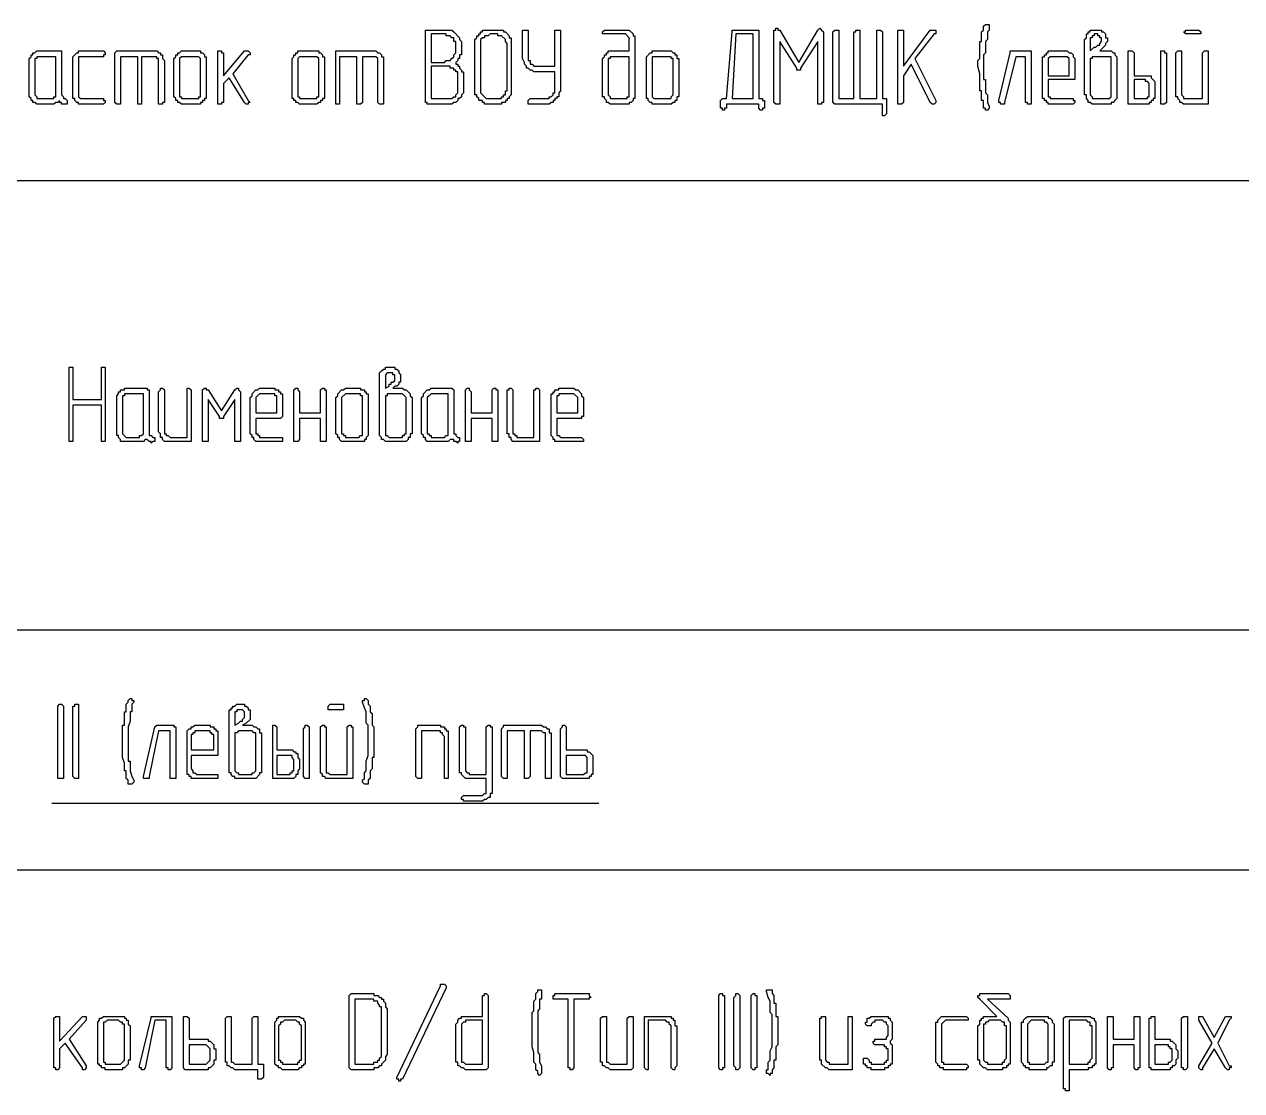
# Model space of a CAD drawing. Header units: millimetres. Extents: x 1 to 1188, y 1 to 840.
# Drawn here: x 1097.26 to 1137.83, y 353.83 to 389.39 of the extents above; entities that cross this region are included whole.
import ezdxf

# ---------------------------------------------------------------- set-up
doc = ezdxf.new("R2010")
doc.units = ezdxf.units.MM
doc.layers.add('GEOMETRY', color=7, linetype='Continuous')

msp = doc.modelspace()

# ---------------------------------------------------------------- linework, layer by layer
at = {"layer": 'GEOMETRY'}
for points in [[(1110.748, 386.722), (1110.685, 386.722), (1110.685, 386.785), (1110.622, 386.785), (1110.622, 389.198), (1111.51, 389.198), (1111.575, 389.135), (1111.765, 388.944), (1111.765, 388.881), (1111.829, 388.818), (1111.829, 388.373), (1111.765, 388.373), (1111.765, 388.246), (1111.702, 388.246), (1111.702, 388.182), (1111.639, 388.119), (1111.639, 388.056), (1111.702, 388.056), (1111.702, 387.992), (1111.765, 387.992), (1111.765, 387.929), (1111.829, 387.865), (1111.829, 387.802), (1111.892, 387.802), (1111.892, 387.103), (1111.829, 387.04), (1111.829, 386.977), (1111.765, 386.913), (1111.702, 386.913), (1111.702, 386.848), (1111.639, 386.785), (1111.575, 386.785), (1111.51, 386.722)], [(1113.48, 387.23), (1113.48, 387.04), (1113.416, 386.977), (1113.416, 386.913), (1113.353, 386.913), (1113.353, 386.848), (1113.289, 386.848), (1113.289, 386.785), (1113.163, 386.785), (1113.163, 386.722), (1112.591, 386.722), (1112.591, 386.785), (1112.527, 386.785), (1112.527, 386.848), (1112.401, 386.848), (1112.401, 386.913), (1112.336, 386.977), (1112.336, 387.04), (1112.273, 387.04), (1112.273, 388.881), (1112.336, 388.944), (1112.336, 389.008), (1112.401, 389.008), (1112.401, 389.071), (1112.464, 389.071), (1112.464, 389.135), (1112.527, 389.135), (1112.527, 389.198), (1113.226, 389.198), (1113.226, 389.135), (1113.289, 389.135), (1113.416, 389.008), (1113.416, 388.944), (1113.48, 388.944)], [(1114.94, 387.802), (1114.242, 387.802), (1114.178, 387.865), (1114.115, 387.865), (1114.052, 387.929), (1113.988, 387.929), (1113.988, 387.992), (1113.923, 388.056), (1113.923, 388.119), (1113.86, 388.246), (1113.86, 389.198), (1114.052, 389.198), (1114.052, 388.182), (1114.115, 388.182), (1114.115, 388.056), (1114.178, 388.056), (1114.242, 387.992), (1114.94, 387.992), (1114.94, 389.198), (1115.131, 389.198), (1115.131, 387.167), (1115.067, 387.103), (1115.067, 386.977), (1115.004, 386.977), (1115.004, 386.913), (1114.94, 386.913), (1114.94, 386.848), (1114.877, 386.848), (1114.877, 386.785), (1114.814, 386.785), (1114.75, 386.722), (1114.052, 386.722), (1114.052, 386.848), (1114.115, 386.913), (1114.75, 386.913), (1114.75, 386.977), (1114.814, 386.977), (1114.877, 387.04), (1114.877, 387.103), (1114.94, 387.103)], [(1117.417, 388.501), (1117.417, 388.944), (1117.29, 389.071), (1116.528, 389.071), (1116.528, 389.135), (1116.591, 389.198), (1117.417, 389.198), (1117.544, 389.071), (1117.544, 389.008), (1117.607, 389.008), (1117.607, 386.913), (1117.544, 386.913), (1117.544, 386.848), (1117.48, 386.785), (1117.417, 386.785), (1117.417, 386.722), (1116.781, 386.722), (1116.718, 386.785), (1116.655, 386.785), (1116.655, 386.848), (1116.591, 386.913), (1116.591, 386.977), (1116.528, 386.977), (1116.528, 388.246), (1116.591, 388.309), (1116.591, 388.373), (1116.655, 388.373), (1116.655, 388.436), (1116.718, 388.436), (1116.718, 388.501)], [(1121.798, 386.913), (1121.861, 386.913), (1121.861, 386.848), (1121.926, 386.848), (1121.926, 386.595), (1121.861, 386.595), (1121.861, 386.531), (1121.798, 386.531), (1121.734, 386.595), (1121.734, 386.722), (1120.655, 386.722), (1120.655, 386.595), (1120.592, 386.595), (1120.592, 386.531), (1120.528, 386.531), (1120.528, 386.595), (1120.465, 386.595), (1120.465, 386.848), (1120.528, 386.913), (1120.655, 386.913), (1120.845, 389.135), (1120.845, 389.198), (1121.734, 389.198), (1121.734, 386.913)], [(1123.894, 386.785), (1123.83, 386.785), (1123.83, 386.722), (1123.703, 386.722), (1123.703, 388.818), (1123.131, 387.929), (1123.131, 387.865), (1123.005, 387.865), (1123.005, 387.929), (1122.433, 388.818), (1122.433, 386.722), (1122.306, 386.722), (1122.243, 386.785), (1122.243, 389.198), (1122.306, 389.198), (1122.306, 389.263), (1122.369, 389.263), (1122.369, 389.198), (1122.433, 389.198), (1123.068, 388.119), (1123.703, 389.198), (1123.767, 389.263), (1123.83, 389.198), (1123.894, 389.135)], [(1125.671, 386.913), (1125.671, 389.198), (1125.798, 389.198), (1125.863, 389.135), (1125.863, 386.913), (1125.989, 386.913), (1125.989, 386.405), (1125.926, 386.341), (1125.863, 386.341), (1125.863, 386.722), (1124.275, 386.722), (1124.21, 386.785), (1124.21, 389.135), (1124.275, 389.198), (1124.402, 389.198), (1124.402, 386.913), (1124.909, 386.913), (1124.909, 389.135), (1124.973, 389.135), (1124.973, 389.198), (1125.101, 389.198), (1125.101, 386.913)], [(1126.56, 387.675), (1126.56, 386.785), (1126.497, 386.722), (1126.37, 386.722), (1126.37, 389.198), (1126.56, 389.198), (1126.56, 387.992), (1127.45, 389.198), (1127.64, 389.198), (1127.64, 389.071), (1127.577, 389.071), (1126.942, 388.246), (1127.64, 386.848), (1127.64, 386.785), (1127.577, 386.722), (1127.514, 386.722), (1127.45, 386.785), (1126.815, 388.056)], [(1129.418, 386.658), (1129.418, 386.595), (1129.355, 386.531), (1129.291, 386.531), (1129.291, 386.595), (1129.228, 386.595), (1129.228, 386.848), (1129.164, 386.848), (1129.164, 387.167), (1129.101, 387.167), (1129.101, 387.739), (1129.038, 387.992), (1129.038, 388.182), (1129.101, 388.246), (1129.101, 388.818), (1129.164, 388.818), (1129.164, 389.135), (1129.228, 389.198), (1129.228, 389.326), (1129.291, 389.389), (1129.418, 389.389), (1129.418, 389.198), (1129.355, 389.135), (1129.355, 388.881), (1129.291, 388.818), (1129.291, 388.436), (1129.228, 388.373), (1129.228, 387.547), (1129.291, 387.547), (1129.291, 387.103), (1129.355, 387.04), (1129.355, 386.785)], [(1133.102, 388.501), (1133.482, 388.501), (1133.545, 388.436), (1133.609, 388.436), (1133.609, 388.373), (1133.672, 388.309), (1133.672, 386.913), (1133.609, 386.848), (1133.545, 386.785), (1133.482, 386.785), (1133.482, 386.722), (1132.847, 386.722), (1132.783, 386.785), (1132.72, 386.785), (1132.72, 386.848), (1132.656, 386.913), (1132.656, 387.04), (1132.593, 387.04), (1132.593, 388.881), (1132.656, 388.944), (1132.656, 389.071), (1132.72, 389.071), (1132.72, 389.135), (1132.783, 389.135), (1132.783, 389.198), (1133.165, 389.198), (1133.165, 389.135), (1133.228, 389.135), (1133.292, 389.071), (1133.292, 388.944), (1133.355, 388.944), (1133.355, 388.818), (1133.292, 388.754), (1133.292, 388.691)], [(1136.34, 389.071), (1135.958, 389.071), (1135.895, 389.135), (1135.958, 389.135), (1135.958, 389.198), (1136.403, 389.198), (1136.467, 389.135), (1136.467, 389.071)], [(1110.813, 388.119), (1111.257, 388.119), (1111.32, 388.182), (1111.447, 388.182), (1111.51, 388.246), (1111.575, 388.309), (1111.575, 388.373), (1111.639, 388.436), (1111.639, 388.818), (1111.575, 388.818), (1111.575, 388.944), (1111.51, 388.944), (1111.447, 389.008), (1111.32, 389.008), (1111.32, 389.071), (1110.813, 389.071)], [(1113.353, 387.23), (1113.353, 388.754), (1113.289, 388.818), (1113.289, 388.881), (1113.163, 389.008), (1113.035, 389.008), (1113.035, 389.071), (1112.781, 389.071), (1112.718, 389.008), (1112.591, 389.008), (1112.591, 388.944), (1112.527, 388.944), (1112.464, 388.881), (1112.464, 387.103), (1112.654, 386.913), (1113.163, 386.913), (1113.163, 386.977), (1113.226, 386.977), (1113.226, 387.04), (1113.289, 387.04), (1113.289, 387.167), (1113.353, 387.167)], [(1120.845, 386.913), (1121.544, 386.913), (1121.544, 389.071), (1120.972, 389.071)], [(1132.783, 388.501), (1132.91, 388.627), (1132.973, 388.627), (1133.038, 388.691), (1133.102, 388.691), (1133.102, 388.754), (1133.165, 388.818), (1133.165, 388.944), (1133.102, 388.944), (1133.102, 389.008), (1133.038, 389.008), (1133.038, 389.071), (1132.91, 389.071), (1132.91, 389.008), (1132.847, 389.008), (1132.847, 388.944), (1132.783, 388.944)], [(1098.62, 386.913), (1098.684, 386.848), (1098.684, 386.722), (1098.494, 386.722), (1098.494, 386.785), (1098.43, 386.785), (1098.43, 386.848), (1098.367, 386.785), (1098.303, 386.785), (1098.24, 386.722), (1097.668, 386.722), (1097.605, 386.785), (1097.541, 386.785), (1097.541, 386.848), (1097.478, 386.848), (1097.478, 386.913), (1097.414, 386.977), (1097.414, 388.246), (1097.478, 388.309), (1097.478, 388.373), (1097.541, 388.373), (1097.541, 388.436), (1097.605, 388.436), (1097.668, 388.501), (1098.494, 388.501), (1098.494, 387.04), (1098.557, 386.977), (1098.557, 386.913)], [(1099.827, 386.722), (1099.065, 386.722), (1099.065, 386.785), (1099.002, 386.785), (1098.939, 386.848), (1098.939, 386.913), (1098.875, 386.913), (1098.875, 388.309), (1099.002, 388.436), (1099.065, 388.436), (1099.065, 388.501), (1099.891, 388.501), (1099.954, 388.436), (1099.954, 388.373), (1099.891, 388.373), (1099.891, 388.309), (1099.065, 388.309), (1099.065, 386.977), (1099.129, 386.913), (1099.891, 386.913), (1099.891, 386.848), (1099.954, 386.848), (1099.954, 386.785), (1099.891, 386.722)], [(1101.033, 388.309), (1100.463, 388.309), (1100.463, 386.722), (1100.335, 386.722), (1100.271, 386.785), (1100.271, 388.436), (1100.335, 388.501), (1101.669, 388.501), (1101.732, 388.436), (1101.795, 388.436), (1101.795, 388.373), (1101.859, 388.373), (1101.859, 388.246), (1101.922, 388.182), (1101.922, 386.785), (1101.859, 386.785), (1101.859, 386.722), (1101.732, 386.722), (1101.732, 388.246), (1101.669, 388.246), (1101.669, 388.309), (1101.16, 388.309), (1101.16, 386.722), (1101.033, 386.722)], [(1103.319, 387.103), (1103.319, 386.913), (1103.256, 386.913), (1103.256, 386.848), (1103.193, 386.848), (1103.193, 386.785), (1103.129, 386.785), (1103.129, 386.722), (1102.494, 386.722), (1102.431, 386.785), (1102.367, 386.785), (1102.367, 386.848), (1102.304, 386.848), (1102.304, 386.913), (1102.24, 386.977), (1102.24, 388.246), (1102.304, 388.309), (1102.304, 388.373), (1102.367, 388.373), (1102.367, 388.436), (1102.431, 388.436), (1102.494, 388.501), (1103.129, 388.501), (1103.129, 388.436), (1103.193, 388.436), (1103.256, 388.373), (1103.256, 388.309), (1103.319, 388.309)], [(1104.208, 387.739), (1104.717, 386.848), (1104.78, 386.785), (1104.717, 386.785), (1104.717, 386.722), (1104.653, 386.722), (1104.59, 386.785), (1104.081, 387.61), (1103.891, 387.42), (1103.891, 386.785), (1103.828, 386.785), (1103.828, 386.722), (1103.701, 386.722), (1103.701, 388.501), (1103.828, 388.501), (1103.828, 388.436), (1103.891, 388.436), (1103.891, 387.675), (1104.59, 388.501), (1104.717, 388.501), (1104.78, 388.436), (1104.78, 388.373), (1104.717, 388.373)], [(1107.256, 387.103), (1107.256, 386.913), (1107.193, 386.913), (1107.193, 386.848), (1107.13, 386.848), (1107.13, 386.785), (1107.066, 386.785), (1107.003, 386.722), (1106.431, 386.722), (1106.368, 386.785), (1106.304, 386.785), (1106.304, 386.848), (1106.241, 386.848), (1106.241, 386.913), (1106.177, 386.913), (1106.177, 388.246), (1106.241, 388.309), (1106.241, 388.373), (1106.304, 388.373), (1106.304, 388.436), (1106.368, 388.436), (1106.368, 388.501), (1107.066, 388.501), (1107.066, 388.436), (1107.13, 388.436), (1107.193, 388.373), (1107.193, 388.309), (1107.256, 388.309)], [(1108.335, 388.309), (1107.765, 388.309), (1107.765, 386.722), (1107.638, 386.722), (1107.638, 388.501), (1108.971, 388.501), (1109.034, 388.436), (1109.098, 388.436), (1109.161, 388.373), (1109.161, 388.309), (1109.226, 388.309), (1109.226, 386.722), (1109.098, 386.722), (1109.034, 386.785), (1109.034, 388.246), (1108.971, 388.309), (1108.527, 388.309), (1108.527, 386.785), (1108.464, 386.722), (1108.335, 386.722)], [(1119.068, 387.103), (1119.068, 386.977), (1119.004, 386.977), (1119.004, 386.848), (1118.941, 386.848), (1118.941, 386.785), (1118.877, 386.785), (1118.814, 386.722), (1118.179, 386.722), (1118.179, 386.785), (1118.115, 386.785), (1118.052, 386.848), (1118.052, 386.913), (1117.989, 386.913), (1117.989, 388.309), (1118.115, 388.436), (1118.179, 388.436), (1118.179, 388.501), (1118.814, 388.501), (1118.877, 388.436), (1118.941, 388.436), (1118.941, 388.373), (1119.004, 388.373), (1119.004, 388.246), (1119.068, 388.246)], [(1130.815, 386.785), (1130.815, 386.722), (1130.689, 386.722), (1130.689, 386.785), (1130.625, 386.785), (1130.625, 388.309), (1130.307, 388.309), (1129.927, 386.785), (1129.927, 386.722), (1129.798, 386.722), (1129.798, 386.785), (1129.735, 386.785), (1129.735, 386.848), (1130.117, 388.436), (1130.117, 388.501), (1130.815, 388.501)], [(1131.386, 387.547), (1131.386, 386.977), (1131.451, 386.977), (1131.451, 386.913), (1132.213, 386.913), (1132.213, 386.848), (1132.276, 386.848), (1132.276, 386.785), (1132.213, 386.722), (1131.386, 386.722), (1131.386, 386.785), (1131.323, 386.785), (1131.323, 386.848), (1131.259, 386.848), (1131.259, 386.913), (1131.196, 386.913), (1131.196, 388.309), (1131.259, 388.309), (1131.259, 388.373), (1131.323, 388.373), (1131.323, 388.436), (1131.386, 388.436), (1131.386, 388.501), (1132.021, 388.501), (1132.085, 388.436), (1132.148, 388.436), (1132.213, 388.373), (1132.213, 388.309), (1132.276, 388.246), (1132.276, 387.547)], [(1134.244, 387.675), (1134.816, 387.675), (1134.816, 387.61), (1134.943, 387.484), (1134.943, 386.913), (1134.879, 386.913), (1134.879, 386.848), (1134.816, 386.848), (1134.816, 386.785), (1134.752, 386.785), (1134.752, 386.722), (1134.054, 386.722), (1134.054, 388.501), (1134.181, 388.501), (1134.244, 388.436)], [(1135.323, 386.785), (1135.26, 386.722), (1135.133, 386.722), (1135.133, 388.501), (1135.26, 388.501), (1135.26, 388.436), (1135.323, 388.436)], [(1136.72, 386.785), (1136.72, 386.722), (1135.895, 386.722), (1135.831, 386.785), (1135.768, 386.785), (1135.768, 386.848), (1135.705, 386.913), (1135.705, 386.977), (1135.641, 386.977), (1135.641, 388.436), (1135.705, 388.501), (1135.831, 388.501), (1135.831, 387.04), (1135.895, 386.977), (1135.895, 386.913), (1136.53, 386.913), (1136.53, 388.436), (1136.594, 388.501), (1136.72, 388.501)], [(1098.303, 387.103), (1098.303, 388.309), (1097.668, 388.309), (1097.668, 388.246), (1097.605, 388.246), (1097.605, 387.04), (1097.668, 386.977), (1097.668, 386.913), (1098.24, 386.913), (1098.24, 386.977), (1098.303, 386.977)], [(1103.129, 387.103), (1103.129, 388.246), (1103.066, 388.309), (1102.494, 388.309), (1102.431, 388.246), (1102.431, 386.977), (1102.494, 386.977), (1102.494, 386.913), (1103.066, 386.913), (1103.066, 386.977), (1103.129, 386.977)], [(1107.066, 387.103), (1107.066, 388.246), (1107.003, 388.309), (1106.431, 388.309), (1106.368, 388.246), (1106.368, 386.977), (1106.431, 386.977), (1106.431, 386.913), (1107.003, 386.913), (1107.003, 386.977), (1107.066, 386.977)], [(1110.813, 386.913), (1111.51, 386.913), (1111.575, 386.977), (1111.639, 386.977), (1111.639, 387.04), (1111.702, 387.103), (1111.702, 387.802), (1111.639, 387.802), (1111.639, 387.865), (1111.575, 387.865), (1111.575, 387.929), (1111.447, 387.929), (1111.447, 387.992), (1110.813, 387.992)], [(1117.417, 388.309), (1116.781, 388.309), (1116.781, 388.246), (1116.718, 388.246), (1116.718, 387.04), (1116.781, 386.977), (1116.781, 386.913), (1117.353, 386.913), (1117.353, 386.977), (1117.417, 386.977)], [(1118.877, 387.103), (1118.877, 388.246), (1118.814, 388.246), (1118.814, 388.309), (1118.179, 388.309), (1118.179, 386.977), (1118.242, 386.913), (1118.814, 386.913), (1118.814, 386.977), (1118.877, 387.04)], [(1131.386, 387.675), (1132.085, 387.675), (1132.085, 388.246), (1132.021, 388.309), (1131.451, 388.309), (1131.386, 388.246)], [(1133.482, 387.103), (1133.482, 388.309), (1132.847, 388.309), (1132.847, 388.246), (1132.783, 388.246), (1132.783, 387.04), (1132.847, 386.977), (1132.847, 386.913), (1133.419, 386.913), (1133.482, 386.977)], [(1134.244, 387.547), (1134.244, 386.913), (1134.689, 386.913), (1134.689, 386.977), (1134.752, 386.977), (1134.752, 387.42), (1134.689, 387.484), (1134.626, 387.484), (1134.626, 387.547)], [(1099.827, 376.88), (1099.827, 377.959), (1099.954, 377.959), (1099.954, 375.482), (1099.827, 375.482), (1099.827, 376.689), (1098.875, 376.689), (1098.875, 375.482), (1098.747, 375.482), (1098.747, 377.959), (1098.875, 377.959), (1098.875, 376.88)], [(1109.543, 377.26), (1109.86, 377.26), (1109.923, 377.197), (1109.988, 377.197), (1110.114, 377.07), (1110.114, 377.006), (1110.178, 376.943), (1110.178, 375.736), (1110.114, 375.736), (1110.114, 375.609), (1110.051, 375.609), (1110.051, 375.546), (1109.988, 375.482), (1109.289, 375.482), (1109.226, 375.546), (1109.161, 375.546), (1109.161, 375.609), (1109.098, 375.673), (1109.098, 377.769), (1109.161, 377.832), (1109.226, 377.895), (1109.289, 377.895), (1109.289, 377.959), (1109.606, 377.959), (1109.606, 377.895), (1109.669, 377.895), (1109.733, 377.832), (1109.733, 377.769), (1109.796, 377.705), (1109.796, 377.452), (1109.733, 377.452), (1109.733, 377.388), (1109.669, 377.323), (1109.606, 377.323)], [(1109.289, 377.26), (1109.416, 377.323), (1109.416, 377.388), (1109.479, 377.388), (1109.479, 377.452), (1109.543, 377.452), (1109.606, 377.515), (1109.606, 377.705), (1109.543, 377.705), (1109.543, 377.769), (1109.352, 377.769), (1109.289, 377.705)], [(1101.542, 375.609), (1101.605, 375.609), (1101.605, 375.482), (1101.542, 375.482), (1101.478, 375.419), (1101.478, 375.482), (1101.415, 375.482), (1101.352, 375.546), (1101.288, 375.546), (1101.223, 375.482), (1100.463, 375.482), (1100.463, 375.546), (1100.398, 375.609), (1100.398, 375.673), (1100.335, 375.673), (1100.335, 377.006), (1100.398, 377.07), (1100.398, 377.133), (1100.463, 377.133), (1100.463, 377.197), (1100.589, 377.197), (1100.589, 377.26), (1101.352, 377.26), (1101.352, 377.197), (1101.415, 377.197), (1101.415, 375.673), (1101.478, 375.673)], [(1101.223, 375.801), (1101.223, 377.07), (1100.589, 377.07), (1100.589, 377.006), (1100.526, 377.006), (1100.526, 375.736), (1100.653, 375.609), (1101.097, 375.609), (1101.097, 375.673), (1101.16, 375.673), (1101.223, 375.736)], [(1102.811, 375.546), (1102.811, 375.482), (1101.922, 375.482), (1101.859, 375.546), (1101.859, 375.609), (1101.795, 375.609), (1101.795, 375.736), (1101.732, 375.801), (1101.732, 377.133), (1101.795, 377.197), (1101.795, 377.26), (1101.859, 377.26), (1101.922, 377.197), (1101.922, 375.736), (1101.985, 375.736), (1101.985, 375.673), (1102.05, 375.673), (1102.114, 375.609), (1102.684, 375.609), (1102.684, 377.26), (1102.748, 377.26), (1102.811, 377.197)], [(1104.463, 375.546), (1104.463, 375.482), (1104.272, 375.482), (1104.272, 376.88), (1103.891, 376.308), (1103.891, 376.244), (1103.764, 376.244), (1103.764, 376.308), (1103.383, 376.88), (1103.383, 375.482), (1103.193, 375.482), (1103.193, 377.197), (1103.256, 377.26), (1103.319, 377.26), (1103.319, 377.197), (1103.383, 377.197), (1103.828, 376.498), (1104.272, 377.197), (1104.335, 377.26), (1104.398, 377.26), (1104.398, 377.197), (1104.463, 377.133)], [(1104.97, 376.244), (1104.97, 375.736), (1105.034, 375.736), (1105.034, 375.673), (1105.097, 375.673), (1105.097, 375.609), (1105.859, 375.609), (1105.859, 375.482), (1104.97, 375.482), (1104.907, 375.546), (1104.907, 375.609), (1104.844, 375.609), (1104.844, 375.673), (1104.78, 375.736), (1104.78, 376.943), (1104.844, 377.006), (1104.844, 377.07), (1104.97, 377.197), (1105.034, 377.197), (1105.097, 377.26), (1105.606, 377.26), (1105.606, 377.197), (1105.732, 377.197), (1105.732, 377.133), (1105.796, 377.133), (1105.796, 377.07), (1105.859, 377.07), (1105.859, 376.308), (1105.796, 376.244)], [(1104.97, 376.435), (1105.669, 376.435), (1105.669, 377.006), (1105.606, 377.006), (1105.606, 377.07), (1105.097, 377.07), (1104.97, 376.943)], [(1107.13, 376.435), (1107.13, 377.197), (1107.193, 377.26), (1107.256, 377.26), (1107.256, 377.197), (1107.32, 377.197), (1107.32, 375.482), (1107.13, 375.482), (1107.13, 376.244), (1106.431, 376.244), (1106.431, 375.546), (1106.368, 375.482), (1106.241, 375.482), (1106.241, 377.197), (1106.304, 377.26), (1106.368, 377.26), (1106.368, 377.197), (1106.431, 377.133), (1106.431, 376.435)], [(1108.717, 375.801), (1108.717, 375.673), (1108.654, 375.609), (1108.654, 375.546), (1108.59, 375.546), (1108.59, 375.482), (1107.828, 375.482), (1107.765, 375.546), (1107.765, 375.609), (1107.702, 375.609), (1107.702, 375.673), (1107.638, 375.736), (1107.638, 376.943), (1107.702, 377.006), (1107.702, 377.07), (1107.828, 377.197), (1107.892, 377.197), (1107.955, 377.26), (1108.464, 377.26), (1108.464, 377.197), (1108.59, 377.197), (1108.59, 377.133), (1108.654, 377.133), (1108.654, 377.07), (1108.717, 377.07)], [(1108.527, 375.801), (1108.527, 377.006), (1108.464, 377.006), (1108.464, 377.07), (1107.955, 377.07), (1107.828, 376.943), (1107.828, 375.736), (1107.892, 375.736), (1107.892, 375.673), (1107.955, 375.673), (1107.955, 375.609), (1108.4, 375.609), (1108.464, 375.673), (1108.527, 375.673)], [(1109.988, 375.801), (1109.988, 376.943), (1109.923, 377.006), (1109.86, 377.07), (1109.352, 377.07), (1109.352, 377.006), (1109.289, 377.006), (1109.289, 375.673), (1109.352, 375.673), (1109.416, 375.609), (1109.86, 375.609), (1109.86, 375.673), (1109.923, 375.673), (1109.923, 375.736), (1109.988, 375.736)], [(1111.702, 375.609), (1111.765, 375.609), (1111.765, 375.482), (1111.702, 375.482), (1111.702, 375.419), (1111.639, 375.482), (1111.575, 375.482), (1111.575, 375.546), (1111.447, 375.546), (1111.384, 375.482), (1110.685, 375.482), (1110.622, 375.546), (1110.622, 375.609), (1110.558, 375.609), (1110.558, 375.673), (1110.495, 375.736), (1110.495, 376.943), (1110.558, 377.006), (1110.558, 377.07), (1110.685, 377.197), (1110.748, 377.197), (1110.813, 377.26), (1111.51, 377.26), (1111.575, 377.197), (1111.575, 375.736), (1111.639, 375.736), (1111.639, 375.673)], [(1111.384, 375.801), (1111.384, 377.07), (1110.813, 377.07), (1110.748, 377.006), (1110.685, 376.943), (1110.685, 375.736), (1110.748, 375.736), (1110.748, 375.673), (1110.813, 375.673), (1110.813, 375.609), (1111.257, 375.609), (1111.32, 375.673), (1111.384, 375.673)], [(1112.844, 376.435), (1112.844, 377.197), (1112.908, 377.26), (1112.971, 377.26), (1112.971, 377.197), (1113.035, 377.197), (1113.035, 375.482), (1112.844, 375.482), (1112.844, 376.244), (1112.146, 376.244), (1112.146, 375.482), (1111.956, 375.482), (1111.956, 377.197), (1112.019, 377.26), (1112.082, 377.26), (1112.082, 377.197), (1112.146, 377.133), (1112.146, 376.435)], [(1114.432, 375.546), (1114.432, 375.482), (1113.543, 375.482), (1113.48, 375.546), (1113.48, 375.609), (1113.416, 375.609), (1113.416, 375.736), (1113.353, 375.736), (1113.353, 377.197), (1113.416, 377.197), (1113.416, 377.26), (1113.48, 377.26), (1113.543, 377.197), (1113.543, 375.736), (1113.606, 375.736), (1113.606, 375.673), (1113.67, 375.673), (1113.67, 375.609), (1114.242, 375.609), (1114.242, 377.197), (1114.305, 377.197), (1114.305, 377.26), (1114.369, 377.26), (1114.432, 377.197)], [(1115.004, 376.244), (1115.004, 375.673), (1115.067, 375.673), (1115.131, 375.609), (1115.829, 375.609), (1115.893, 375.546), (1115.893, 375.482), (1114.94, 375.482), (1114.94, 375.546), (1114.877, 375.546), (1114.877, 375.609), (1114.814, 375.673), (1114.814, 377.07), (1114.877, 377.07), (1114.877, 377.133), (1114.94, 377.133), (1114.94, 377.197), (1115.067, 377.197), (1115.067, 377.26), (1115.576, 377.26), (1115.639, 377.197), (1115.702, 377.197), (1115.829, 377.07), (1115.829, 377.006), (1115.893, 376.943), (1115.893, 376.308), (1115.829, 376.308), (1115.829, 376.244)], [(1115.004, 376.435), (1115.702, 376.435), (1115.702, 376.943), (1115.576, 377.07), (1115.067, 377.07), (1115.067, 377.006), (1115.004, 377.006)], [(1100.906, 364.18), (1100.906, 364.116), (1100.843, 364.053), (1100.716, 364.053), (1100.716, 364.18), (1100.653, 364.243), (1100.653, 364.497), (1100.589, 364.497), (1100.589, 364.752), (1100.526, 364.942), (1100.526, 366.021), (1100.589, 366.021), (1100.589, 366.466), (1100.653, 366.466), (1100.653, 366.719), (1100.716, 366.783), (1100.716, 366.846), (1100.78, 366.91), (1100.843, 366.91), (1100.843, 366.846), (1100.906, 366.846), (1100.906, 366.783), (1100.843, 366.719), (1100.843, 366.466), (1100.78, 366.466), (1100.78, 366.148), (1100.716, 365.957), (1100.716, 364.815), (1100.78, 364.815), (1100.78, 364.497), (1100.843, 364.306)], [(1108.717, 364.116), (1108.717, 364.053), (1108.59, 364.053), (1108.527, 364.116), (1108.527, 364.18), (1108.59, 364.243), (1108.59, 364.433), (1108.654, 364.497), (1108.654, 364.815), (1108.717, 365.005), (1108.717, 366.021), (1108.654, 366.084), (1108.654, 366.466), (1108.59, 366.593), (1108.527, 366.783), (1108.527, 366.846), (1108.59, 366.846), (1108.59, 366.91), (1108.654, 366.91), (1108.717, 366.846), (1108.717, 366.719), (1108.781, 366.656), (1108.781, 366.466), (1108.844, 366.402), (1108.844, 366.021), (1108.907, 365.957), (1108.907, 364.942), (1108.844, 364.942), (1108.844, 364.56), (1108.781, 364.497), (1108.781, 364.243), (1108.717, 364.18)], [(1098.557, 364.306), (1098.557, 364.243), (1098.367, 364.243), (1098.367, 366.656), (1098.43, 366.719), (1098.494, 366.719), (1098.557, 366.656)], [(1099.065, 364.306), (1099.065, 364.243), (1098.939, 364.243), (1098.875, 364.306), (1098.875, 366.656), (1098.939, 366.656), (1098.939, 366.719), (1099.065, 366.719)], [(1104.527, 366.021), (1104.844, 366.021), (1104.907, 365.957), (1104.97, 365.957), (1105.034, 365.894), (1105.097, 365.894), (1105.097, 365.767), (1105.16, 365.767), (1105.16, 364.433), (1105.097, 364.433), (1105.097, 364.37), (1104.97, 364.243), (1104.272, 364.243), (1104.272, 364.306), (1104.208, 364.306), (1104.145, 364.37), (1104.145, 364.433), (1104.081, 364.433), (1104.081, 366.529), (1104.145, 366.529), (1104.145, 366.593), (1104.208, 366.593), (1104.208, 366.656), (1104.272, 366.656), (1104.335, 366.719), (1104.59, 366.719), (1104.59, 366.656), (1104.653, 366.656), (1104.717, 366.593), (1104.717, 366.529), (1104.78, 366.529), (1104.78, 366.211), (1104.653, 366.084)], [(1104.272, 366.021), (1104.398, 366.084), (1104.463, 366.148), (1104.527, 366.148), (1104.527, 366.211), (1104.59, 366.276), (1104.59, 366.466), (1104.527, 366.529), (1104.335, 366.529), (1104.335, 366.466), (1104.272, 366.466)], [(1107.828, 366.529), (1107.383, 366.529), (1107.383, 366.656), (1107.447, 366.719), (1107.892, 366.719), (1107.892, 366.529)], [(1102.304, 364.306), (1102.304, 364.243), (1102.114, 364.243), (1102.114, 365.831), (1101.732, 365.831), (1101.415, 364.306), (1101.415, 364.243), (1101.223, 364.243), (1101.223, 364.306), (1101.605, 365.957), (1101.669, 366.021), (1102.24, 366.021), (1102.24, 365.957), (1102.304, 365.957)], [(1102.811, 365.005), (1102.811, 364.56), (1102.876, 364.497), (1102.876, 364.433), (1102.939, 364.433), (1103.002, 364.37), (1103.701, 364.37), (1103.701, 364.243), (1102.811, 364.243), (1102.811, 364.306), (1102.748, 364.306), (1102.748, 364.37), (1102.684, 364.37), (1102.684, 365.831), (1102.748, 365.894), (1102.811, 365.894), (1102.811, 365.957), (1102.876, 365.957), (1102.939, 366.021), (1103.446, 366.021), (1103.446, 365.957), (1103.573, 365.957), (1103.573, 365.894), (1103.638, 365.894), (1103.638, 365.831), (1103.701, 365.831), (1103.701, 365.005)], [(1105.669, 365.195), (1106.177, 365.195), (1106.241, 365.132), (1106.304, 365.132), (1106.304, 365.069), (1106.368, 365.069), (1106.368, 364.942), (1106.431, 364.878), (1106.431, 364.56), (1106.368, 364.497), (1106.368, 364.37), (1106.304, 364.37), (1106.304, 364.306), (1106.241, 364.243), (1105.542, 364.243), (1105.542, 366.021), (1105.606, 366.021), (1105.669, 365.957)], [(1106.748, 364.306), (1106.748, 364.243), (1106.621, 364.243), (1106.558, 364.306), (1106.558, 365.894), (1106.621, 365.957), (1106.621, 366.021), (1106.685, 366.021), (1106.748, 365.957)], [(1108.209, 364.306), (1108.209, 364.243), (1107.32, 364.243), (1107.256, 364.306), (1107.193, 364.306), (1107.193, 364.37), (1107.13, 364.433), (1107.13, 365.957), (1107.193, 366.021), (1107.256, 366.021), (1107.256, 365.957), (1107.32, 365.957), (1107.32, 364.433), (1107.383, 364.433), (1107.447, 364.37), (1108.019, 364.37), (1108.019, 365.957), (1108.082, 366.021), (1108.145, 366.021), (1108.145, 365.957), (1108.209, 365.957)], [(1111.384, 364.306), (1111.384, 364.243), (1111.257, 364.243), (1111.257, 365.64), (1111.194, 365.704), (1111.194, 365.767), (1111.13, 365.767), (1111.13, 365.831), (1110.495, 365.831), (1110.495, 364.243), (1110.368, 364.243), (1110.305, 364.306), (1110.305, 365.894), (1110.368, 365.957), (1110.368, 366.021), (1111.13, 366.021), (1111.13, 365.957), (1111.257, 365.957), (1111.257, 365.894), (1111.32, 365.894), (1111.32, 365.831), (1111.384, 365.831)], [(1112.654, 364.243), (1111.956, 364.243), (1111.829, 364.37), (1111.829, 364.433), (1111.765, 364.433), (1111.765, 365.957), (1111.829, 366.021), (1111.892, 366.021), (1111.892, 365.957), (1111.956, 365.957), (1111.956, 364.497), (1112.019, 364.433), (1112.082, 364.433), (1112.082, 364.37), (1112.654, 364.37), (1112.654, 365.957), (1112.718, 366.021), (1112.781, 366.021), (1112.781, 365.957), (1112.844, 365.957), (1112.844, 363.735), (1112.781, 363.735), (1112.781, 363.608), (1112.718, 363.608), (1112.654, 363.544), (1112.591, 363.544), (1112.527, 363.481), (1111.892, 363.481), (1111.892, 363.544), (1111.829, 363.544), (1111.829, 363.608), (1111.892, 363.671), (1112.527, 363.671), (1112.591, 363.735), (1112.654, 363.735)], [(1113.923, 365.831), (1113.353, 365.831), (1113.353, 364.243), (1113.226, 364.243), (1113.163, 364.306), (1113.163, 365.894), (1113.226, 365.957), (1113.226, 366.021), (1114.495, 366.021), (1114.559, 365.957), (1114.622, 365.957), (1114.685, 365.894), (1114.75, 365.894), (1114.75, 365.767), (1114.814, 365.767), (1114.814, 364.243), (1114.622, 364.243), (1114.622, 365.767), (1114.559, 365.767), (1114.495, 365.831), (1114.115, 365.831), (1114.115, 364.306), (1114.052, 364.243), (1113.923, 364.243)], [(1115.321, 365.195), (1116.019, 365.195), (1116.019, 365.132), (1116.083, 365.132), (1116.21, 365.005), (1116.21, 364.37), (1116.146, 364.37), (1116.146, 364.306), (1116.083, 364.306), (1116.083, 364.243), (1115.194, 364.243), (1115.131, 364.306), (1115.131, 365.894), (1115.194, 365.957), (1115.194, 366.021), (1115.257, 366.021), (1115.321, 365.957)], [(1102.811, 365.195), (1103.573, 365.195), (1103.573, 365.704), (1103.51, 365.704), (1103.51, 365.767), (1103.446, 365.767), (1103.446, 365.831), (1102.939, 365.831), (1102.939, 365.767), (1102.876, 365.767), (1102.876, 365.704), (1102.811, 365.704)], [(1104.97, 364.56), (1104.97, 365.767), (1104.907, 365.767), (1104.844, 365.831), (1104.398, 365.831), (1104.335, 365.767), (1104.272, 365.767), (1104.272, 364.497), (1104.335, 364.433), (1104.398, 364.433), (1104.398, 364.37), (1104.844, 364.37), (1104.844, 364.433), (1104.907, 364.433), (1104.97, 364.497)], [(1105.669, 365.005), (1105.669, 364.37), (1106.114, 364.37), (1106.114, 364.433), (1106.177, 364.433), (1106.177, 364.497), (1106.241, 364.497), (1106.241, 364.878), (1106.177, 364.942), (1106.177, 365.005)], [(1115.321, 365.005), (1115.321, 364.37), (1115.893, 364.37), (1115.956, 364.433), (1116.019, 364.433), (1116.019, 364.942), (1115.956, 365.005)], [(1111.32, 357.258), (1109.86, 354.21), (1109.796, 354.21), (1109.796, 354.146), (1109.733, 354.146), (1109.733, 354.21), (1109.669, 354.21), (1109.669, 354.273), (1111.13, 357.321), (1111.13, 357.385), (1111.257, 357.385), (1111.32, 357.321)], [(1114.495, 354.464), (1114.495, 354.401), (1114.432, 354.338), (1114.369, 354.401), (1114.369, 354.464), (1114.305, 354.528), (1114.305, 354.718), (1114.242, 354.781), (1114.242, 355.098), (1114.178, 355.29), (1114.178, 356.432), (1114.242, 356.496), (1114.242, 356.814), (1114.305, 356.877), (1114.305, 357.068), (1114.369, 357.131), (1114.369, 357.194), (1114.495, 357.194), (1114.495, 356.877), (1114.432, 356.877), (1114.432, 356.559), (1114.369, 356.496), (1114.369, 355.098), (1114.432, 355.035), (1114.432, 354.781), (1114.495, 354.655)], [(1122.179, 354.464), (1122.179, 354.401), (1122.116, 354.401), (1122.116, 354.338), (1122.052, 354.401), (1121.989, 354.401), (1121.989, 354.528), (1122.052, 354.528), (1122.052, 354.781), (1122.116, 354.845), (1122.116, 355.163), (1122.179, 355.29), (1122.179, 356.369), (1122.116, 356.432), (1122.116, 356.814), (1122.052, 356.941), (1121.989, 357.131), (1121.989, 357.194), (1122.179, 357.194), (1122.179, 357.068), (1122.243, 357.004), (1122.243, 356.751), (1122.306, 356.751), (1122.306, 356.306), (1122.369, 356.306), (1122.369, 355.353), (1122.306, 355.29), (1122.306, 354.845), (1122.243, 354.845), (1122.243, 354.591), (1122.179, 354.528)], [(1109.352, 355.098), (1109.352, 355.035), (1109.289, 354.972), (1109.289, 354.845), (1109.226, 354.781), (1109.161, 354.718), (1109.161, 354.655), (1109.098, 354.655), (1109.034, 354.591), (1108.907, 354.591), (1108.907, 354.528), (1108.145, 354.528), (1108.082, 354.591), (1108.082, 357.004), (1108.145, 357.068), (1108.907, 357.068), (1108.907, 357.004), (1109.034, 357.004), (1109.098, 356.941), (1109.161, 356.941), (1109.161, 356.877), (1109.226, 356.877), (1109.226, 356.814), (1109.289, 356.751), (1109.289, 356.623), (1109.352, 356.559)], [(1109.161, 355.098), (1109.161, 356.623), (1109.098, 356.623), (1109.098, 356.686), (1109.034, 356.751), (1109.034, 356.814), (1108.907, 356.814), (1108.907, 356.877), (1108.272, 356.877), (1108.272, 354.718), (1108.907, 354.718), (1108.907, 354.781), (1109.034, 354.781), (1109.034, 354.845), (1109.098, 354.845), (1109.098, 354.908), (1109.161, 354.972)], [(1112.527, 356.306), (1112.527, 357.004), (1112.591, 357.004), (1112.591, 357.068), (1112.654, 357.068), (1112.718, 357.004), (1112.718, 354.591), (1112.654, 354.528), (1111.956, 354.528), (1111.892, 354.591), (1111.829, 354.591), (1111.765, 354.655), (1111.702, 354.655), (1111.702, 354.781), (1111.639, 354.781), (1111.639, 356.052), (1111.702, 356.115), (1111.702, 356.179), (1111.765, 356.242), (1111.829, 356.242), (1111.829, 356.306)], [(1115.384, 356.877), (1114.877, 356.877), (1114.877, 357.004), (1114.94, 357.004), (1114.94, 357.068), (1116.083, 357.068), (1116.083, 357.004), (1116.146, 356.941), (1116.083, 356.941), (1116.083, 356.877), (1115.576, 356.877), (1115.576, 354.591), (1115.511, 354.528), (1115.448, 354.528), (1115.448, 354.591), (1115.384, 354.591)], [(1120.592, 354.655), (1120.592, 354.591), (1120.528, 354.591), (1120.528, 354.528), (1120.465, 354.528), (1120.402, 354.591), (1120.402, 357.004), (1120.465, 357.068), (1120.528, 357.068), (1120.528, 357.004), (1120.592, 357.004)], [(1121.1, 354.655), (1121.1, 354.591), (1121.035, 354.528), (1120.972, 354.528), (1120.972, 354.591), (1120.909, 354.655), (1120.909, 356.941), (1120.972, 357.004), (1120.972, 357.068), (1121.035, 357.068), (1121.1, 357.004)], [(1121.671, 354.655), (1121.671, 354.591), (1121.607, 354.591), (1121.607, 354.528), (1121.544, 354.528), (1121.481, 354.591), (1121.481, 357.004), (1121.544, 357.068), (1121.607, 357.068), (1121.607, 357.004), (1121.671, 357.004)], [(1130.053, 356.242), (1130.053, 356.179), (1130.117, 356.115), (1130.117, 354.718), (1130.053, 354.718), (1130.053, 354.655), (1129.99, 354.655), (1129.99, 354.591), (1129.863, 354.591), (1129.863, 354.528), (1129.355, 354.528), (1129.291, 354.591), (1129.228, 354.591), (1129.101, 354.718), (1129.101, 354.845), (1129.038, 354.845), (1129.038, 355.989), (1129.101, 356.052), (1129.101, 356.179), (1129.164, 356.179), (1129.164, 356.242), (1129.228, 356.242), (1129.228, 356.306), (1129.672, 356.306), (1129.101, 356.877), (1129.038, 356.941), (1129.038, 357.004), (1129.101, 357.004), (1129.101, 357.068), (1130.053, 357.068), (1130.117, 357.004), (1130.117, 356.877), (1129.355, 356.877)], [(1098.747, 355.544), (1099.319, 354.655), (1099.319, 354.591), (1099.256, 354.528), (1099.192, 354.528), (1099.192, 354.591), (1098.62, 355.417), (1098.43, 355.227), (1098.43, 354.591), (1098.367, 354.528), (1098.303, 354.528), (1098.303, 354.591), (1098.24, 354.591), (1098.24, 356.242), (1098.303, 356.306), (1098.43, 356.306), (1098.43, 355.48), (1099.192, 356.306), (1099.319, 356.306), (1099.319, 356.179)], [(1100.78, 354.908), (1100.78, 354.845), (1100.716, 354.845), (1100.716, 354.718), (1100.589, 354.591), (1100.526, 354.591), (1100.526, 354.528), (1099.954, 354.528), (1099.954, 354.591), (1099.827, 354.591), (1099.827, 354.655), (1099.764, 354.655), (1099.764, 354.718), (1099.701, 354.718), (1099.701, 356.115), (1099.764, 356.179), (1099.764, 356.242), (1099.827, 356.242), (1099.891, 356.306), (1100.589, 356.306), (1100.589, 356.242), (1100.653, 356.242), (1100.653, 356.179), (1100.716, 356.179), (1100.716, 356.052), (1100.78, 355.989)], [(1102.177, 354.655), (1102.177, 354.591), (1102.114, 354.528), (1102.05, 354.528), (1102.05, 354.591), (1101.985, 354.591), (1101.985, 356.179), (1101.605, 356.179), (1101.288, 354.591), (1101.223, 354.528), (1101.16, 354.528), (1101.16, 354.591), (1101.097, 354.591), (1101.097, 354.655), (1101.478, 356.242), (1101.478, 356.306), (1102.177, 356.306)], [(1102.748, 355.544), (1103.383, 355.544), (1103.383, 355.48), (1103.446, 355.48), (1103.573, 355.353), (1103.573, 355.227), (1103.638, 355.227), (1103.638, 354.845), (1103.573, 354.845), (1103.573, 354.718), (1103.446, 354.591), (1103.383, 354.591), (1103.383, 354.528), (1102.621, 354.528), (1102.557, 354.591), (1102.557, 356.306), (1102.684, 356.306), (1102.748, 356.242)], [(1104.844, 354.718), (1104.844, 356.242), (1104.907, 356.306), (1105.034, 356.306), (1105.034, 354.718), (1105.225, 354.718), (1105.225, 354.273), (1105.16, 354.21), (1105.034, 354.21), (1105.034, 354.528), (1104.272, 354.528), (1104.208, 354.591), (1104.145, 354.591), (1104.081, 354.655), (1104.018, 354.655), (1104.018, 354.781), (1103.955, 354.781), (1103.955, 356.242), (1104.018, 356.306), (1104.145, 356.306), (1104.145, 354.781), (1104.208, 354.781), (1104.272, 354.718)], [(1106.621, 354.908), (1106.621, 354.718), (1106.558, 354.718), (1106.558, 354.655), (1106.494, 354.655), (1106.494, 354.591), (1106.431, 354.591), (1106.368, 354.528), (1105.859, 354.528), (1105.796, 354.591), (1105.732, 354.591), (1105.732, 354.655), (1105.669, 354.655), (1105.606, 354.718), (1105.606, 356.115), (1105.669, 356.179), (1105.669, 356.242), (1105.732, 356.242), (1105.732, 356.306), (1106.431, 356.306), (1106.494, 356.242), (1106.558, 356.242), (1106.558, 356.179), (1106.621, 356.115)], [(1117.544, 354.655), (1117.544, 354.591), (1117.48, 354.528), (1116.781, 354.528), (1116.718, 354.591), (1116.655, 354.591), (1116.591, 354.655), (1116.528, 354.655), (1116.528, 354.781), (1116.464, 354.781), (1116.464, 356.242), (1116.528, 356.306), (1116.655, 356.306), (1116.655, 354.781), (1116.718, 354.781), (1116.781, 354.718), (1117.353, 354.718), (1117.353, 356.242), (1117.417, 356.306), (1117.544, 356.306)], [(1119.004, 354.655), (1118.941, 354.591), (1118.941, 354.528), (1118.877, 354.528), (1118.814, 354.591), (1118.814, 355.989), (1118.751, 356.052), (1118.751, 356.115), (1118.686, 356.115), (1118.623, 356.179), (1118.052, 356.179), (1118.052, 354.528), (1117.989, 354.528), (1117.925, 354.591), (1117.925, 356.306), (1118.814, 356.306), (1118.814, 356.242), (1118.877, 356.242), (1118.877, 356.179), (1118.941, 356.179), (1118.941, 355.989), (1119.004, 355.989)], [(1124.846, 354.655), (1124.846, 354.528), (1124.084, 354.528), (1124.02, 354.591), (1123.957, 354.591), (1123.83, 354.718), (1123.83, 354.845), (1123.767, 354.845), (1123.767, 356.242), (1123.83, 356.242), (1123.83, 356.306), (1123.957, 356.306), (1123.957, 354.845), (1124.02, 354.781), (1124.084, 354.781), (1124.084, 354.718), (1124.719, 354.718), (1124.719, 356.306), (1124.846, 356.306)], [(1126.116, 355.417), (1126.18, 355.353), (1126.18, 354.718), (1126.116, 354.718), (1126.116, 354.655), (1126.053, 354.655), (1126.053, 354.591), (1125.926, 354.591), (1125.926, 354.528), (1125.481, 354.528), (1125.481, 354.591), (1125.354, 354.591), (1125.354, 354.655), (1125.291, 354.655), (1125.291, 354.718), (1125.227, 354.718), (1125.227, 354.908), (1125.354, 354.908), (1125.418, 354.845), (1125.418, 354.781), (1125.481, 354.781), (1125.481, 354.718), (1125.926, 354.718), (1125.926, 354.781), (1125.989, 354.781), (1125.989, 354.845), (1126.053, 354.845), (1126.053, 355.227), (1125.989, 355.227), (1125.989, 355.29), (1125.926, 355.29), (1125.926, 355.353), (1125.608, 355.353), (1125.544, 355.417), (1125.544, 355.48), (1125.608, 355.48), (1125.608, 355.544), (1125.989, 355.544), (1125.989, 355.607), (1126.053, 355.67), (1126.053, 355.989), (1125.989, 356.052), (1125.989, 356.115), (1125.926, 356.115), (1125.863, 356.179), (1125.608, 356.179), (1125.608, 356.115), (1125.544, 356.115), (1125.481, 356.052), (1125.481, 355.989), (1125.354, 355.989), (1125.291, 356.052), (1125.291, 356.115), (1125.354, 356.115), (1125.354, 356.242), (1125.418, 356.242), (1125.481, 356.306), (1126.053, 356.306), (1126.053, 356.242), (1126.116, 356.242), (1126.116, 356.179), (1126.18, 356.115), (1126.18, 355.544), (1126.116, 355.48)], [(1128.593, 354.528), (1127.894, 354.528), (1127.894, 354.591), (1127.767, 354.591), (1127.767, 354.655), (1127.704, 354.655), (1127.704, 354.718), (1127.64, 354.781), (1127.64, 356.115), (1127.704, 356.115), (1127.704, 356.179), (1127.831, 356.306), (1128.656, 356.306), (1128.719, 356.242), (1128.719, 356.179), (1127.957, 356.179), (1127.831, 356.052), (1127.831, 354.781), (1127.894, 354.781), (1127.894, 354.718), (1128.656, 354.718), (1128.719, 354.655), (1128.719, 354.591), (1128.656, 354.591), (1128.656, 354.528)], [(1131.577, 354.908), (1131.577, 354.781), (1131.514, 354.781), (1131.514, 354.655), (1131.451, 354.655), (1131.386, 354.591), (1131.323, 354.591), (1131.323, 354.528), (1130.752, 354.528), (1130.752, 354.591), (1130.625, 354.591), (1130.625, 354.655), (1130.56, 354.655), (1130.56, 354.718), (1130.497, 354.781), (1130.497, 356.115), (1130.56, 356.115), (1130.56, 356.179), (1130.625, 356.242), (1130.689, 356.306), (1131.386, 356.306), (1131.386, 356.242), (1131.451, 356.242), (1131.514, 356.179), (1131.514, 356.115), (1131.577, 356.052)], [(1132.085, 354.528), (1132.085, 353.829), (1131.958, 353.829), (1131.958, 353.893), (1131.894, 353.893), (1131.894, 356.242), (1131.958, 356.306), (1132.783, 356.306), (1132.847, 356.242), (1132.91, 356.242), (1132.91, 356.179), (1132.973, 356.115), (1132.973, 354.718), (1132.91, 354.718), (1132.91, 354.655), (1132.847, 354.655), (1132.847, 354.591), (1132.72, 354.591), (1132.72, 354.528)], [(1134.244, 355.544), (1134.244, 356.306), (1134.434, 356.306), (1134.434, 354.591), (1134.371, 354.591), (1134.371, 354.528), (1134.307, 354.528), (1134.244, 354.591), (1134.244, 355.353), (1133.545, 355.353), (1133.545, 354.591), (1133.482, 354.591), (1133.482, 354.528), (1133.419, 354.528), (1133.355, 354.591), (1133.355, 356.306), (1133.545, 356.306), (1133.545, 355.544)], [(1134.943, 355.544), (1135.451, 355.544), (1135.451, 355.48), (1135.514, 355.48), (1135.641, 355.353), (1135.641, 355.227), (1135.705, 355.163), (1135.705, 354.908), (1135.641, 354.845), (1135.641, 354.718), (1135.578, 354.655), (1135.514, 354.655), (1135.514, 354.591), (1135.451, 354.591), (1135.451, 354.528), (1134.816, 354.528), (1134.816, 354.591), (1134.752, 354.591), (1134.752, 356.242), (1134.816, 356.242), (1134.816, 356.306), (1134.943, 356.306)], [(1136.022, 354.655), (1136.022, 354.591), (1135.958, 354.528), (1135.895, 354.528), (1135.895, 354.591), (1135.831, 354.591), (1135.831, 356.242), (1135.895, 356.306), (1136.022, 356.306)], [(1137.039, 355.417), (1137.419, 354.655), (1137.482, 354.655), (1137.482, 354.591), (1137.419, 354.591), (1137.419, 354.528), (1137.356, 354.528), (1137.292, 354.591), (1136.91, 355.227), (1136.53, 354.591), (1136.53, 354.528), (1136.467, 354.528), (1136.403, 354.591), (1136.403, 354.655), (1136.847, 355.417), (1136.403, 356.179), (1136.403, 356.306), (1136.53, 356.306), (1136.91, 355.607), (1137.292, 356.306), (1137.482, 356.306), (1137.482, 356.242), (1137.419, 356.179)], [(1100.589, 354.908), (1100.589, 356.052), (1100.526, 356.052), (1100.526, 356.115), (1100.463, 356.115), (1100.398, 356.179), (1100.018, 356.179), (1099.954, 356.115), (1099.891, 356.115), (1099.891, 354.781), (1099.954, 354.781), (1099.954, 354.718), (1100.463, 354.718), (1100.589, 354.845)], [(1106.494, 354.908), (1106.494, 355.989), (1106.431, 356.052), (1106.431, 356.115), (1106.368, 356.115), (1106.304, 356.179), (1105.923, 356.179), (1105.859, 356.115), (1105.796, 356.115), (1105.796, 356.052), (1105.732, 355.989), (1105.732, 354.845), (1105.796, 354.845), (1105.796, 354.781), (1105.859, 354.781), (1105.859, 354.718), (1106.368, 354.718), (1106.368, 354.781), (1106.431, 354.781), (1106.431, 354.845), (1106.494, 354.845)], [(1112.527, 356.179), (1111.956, 356.179), (1111.956, 356.115), (1111.892, 356.115), (1111.829, 356.052), (1111.829, 354.781), (1111.892, 354.781), (1111.956, 354.718), (1112.527, 354.718)], [(1129.99, 354.908), (1129.99, 355.989), (1129.927, 355.989), (1129.927, 356.115), (1129.863, 356.115), (1129.798, 356.179), (1129.418, 356.179), (1129.355, 356.115), (1129.291, 356.115), (1129.291, 356.052), (1129.228, 356.052), (1129.228, 354.845), (1129.291, 354.781), (1129.355, 354.781), (1129.355, 354.718), (1129.863, 354.718), (1129.863, 354.781), (1129.927, 354.781), (1129.927, 354.845)], [(1131.386, 354.908), (1131.386, 356.052), (1131.323, 356.115), (1131.259, 356.115), (1131.259, 356.179), (1130.815, 356.179), (1130.689, 356.052), (1130.689, 354.781), (1130.752, 354.781), (1130.752, 354.718), (1131.259, 354.718), (1131.323, 354.781), (1131.386, 354.781)], [(1132.085, 354.718), (1132.72, 354.718), (1132.72, 354.781), (1132.783, 354.781), (1132.783, 354.845), (1132.847, 354.908), (1132.847, 355.989), (1132.783, 355.989), (1132.783, 356.115), (1132.72, 356.115), (1132.656, 356.179), (1132.085, 356.179)], [(1102.748, 355.353), (1102.748, 354.718), (1103.319, 354.718), (1103.446, 354.845), (1103.446, 355.227), (1103.319, 355.353)], [(1134.943, 355.353), (1134.943, 354.718), (1135.388, 354.718), (1135.388, 354.781), (1135.451, 354.781), (1135.514, 354.845), (1135.514, 355.227), (1135.451, 355.227), (1135.451, 355.29), (1135.388, 355.29), (1135.388, 355.353)]]:
    msp.add_lwpolyline(points, close=True, dxfattribs=at)
for points in [[(999.752, 384.182), (1184.727, 384.182)], [(999.752, 369.196), (1184.727, 369.196)], [(1098.177, 363.418), (1116.401, 363.418)], [(999.752, 361.195), (1184.727, 361.195)]]:
    msp.add_lwpolyline(points, dxfattribs=at)

doc.saveas('drawing.dxf')
